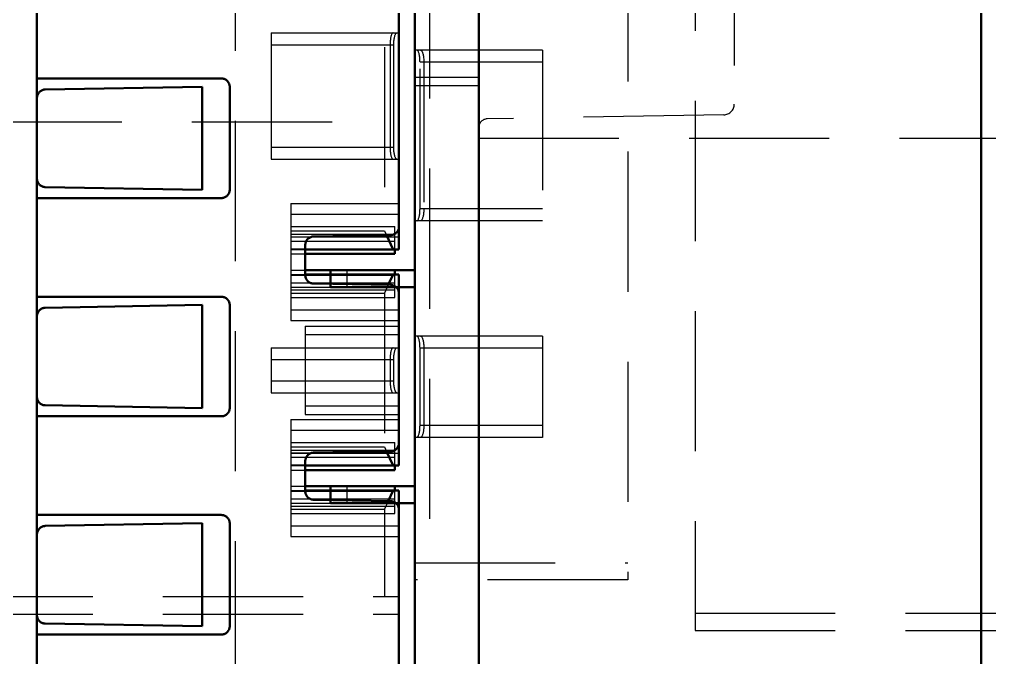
# Model space of a CAD drawing. Extents: x -891 to 6596, y -1 to 298.
# Drawn here: x -320.316 to -316.856, y 167.228 to 169.506 of the extents above; entities that cross this region are included whole.
import ezdxf

# ---------------------------------------------------------------- set-up
doc = ezdxf.new("R2010")
doc.units = 0
doc.header["$MEASUREMENT"] = 0
doc.linetypes.add('DASHED', pattern=[0.75, 0.5, -0.25])
for name, color, linetype, lineweight in [('AM_0', 7, 'Continuous', 50), ('AM_4', 3, 'Continuous', 25), ('AM_9', 6, 'DASHED', 25)]:
    doc.layers.add(name, color=color, linetype=linetype, lineweight=lineweight)

msp = doc.modelspace()

# ---------------------------------------------------------------- linework, layer by layer
at = {"layer": 'AM_0'}
for p, q in [((-318.9055, 184.0331), (-318.9055, 164.4442)), ((-320.2534, 164.9585), (-320.2534, 180.0839)), ((-318.6778, 165.1458), (-318.6778, 180.0251)), ((-316.886, 165.1427), (-316.886, 180.0251)), ((-318.9624, 173.2235), (-318.9624, 168.6848)), ((-319.5959, 169.295), (-320.2534, 169.295)), ((-319.6644, 169.2655), (-320.2232, 169.2557)), ((-319.6644, 168.8976), (-319.6644, 169.2655)), ((-319.5655, 168.8985), (-319.5655, 169.2646)), ((-320.2531, 169.2253), (-320.2531, 168.9378)), ((-320.2232, 168.9074), (-319.6644, 168.8976)), ((-320.2534, 168.8681), (-319.5959, 168.8681)), ((-318.9922, 168.7357), (-319.2666, 168.7309)), ((-319.0066, 168.7355), (-318.9831, 168.6848)), ((-319.2964, 168.7006), (-319.2964, 168.5932)), ((-319.2964, 168.6848), (-318.9624, 168.6848)), ((-318.9772, 168.6689), (-318.9772, 168.6848)), ((-319.2964, 168.6689), (-318.9772, 168.6689)), ((-319.2964, 168.6112), (-318.9772, 168.6112)), ((-319.2062, 168.6109), (-318.9055, 168.6109)), ((-319.2062, 168.6109), (-319.2062, 168.5502)), ((-318.9772, 168.5953), (-318.9772, 168.6112)), ((-318.9624, 168.5953), (-319.2964, 168.5953)), ((-318.9831, 168.5953), (-319.0003, 168.5582)), ((-318.9624, 168.5953), (-318.9624, 167.9135)), ((-319.2666, 168.5628), (-318.9922, 168.5581)), ((-319.2062, 168.5502), (-318.9055, 168.5502)), ((-319.5959, 168.516), (-320.2534, 168.516)), ((-319.6644, 168.4865), (-320.2232, 168.4767)), ((-319.6644, 168.1187), (-319.6644, 168.4865)), ((-319.5655, 168.1195), (-319.5655, 168.4856)), ((-320.2531, 168.4464), (-320.2531, 168.1588)), ((-320.2232, 168.1284), (-319.6644, 168.1187)), ((-320.2534, 168.0892), (-319.5959, 168.0892)), ((-318.9922, 167.9643), (-319.2666, 167.9595)), ((-319.0066, 167.9641), (-318.9831, 167.9135)), ((-319.2964, 167.9292), (-319.2964, 167.8218)), ((-319.2964, 167.9135), (-318.9624, 167.9135)), ((-318.9772, 167.8975), (-318.9772, 167.9135)), ((-319.2964, 167.8975), (-318.9772, 167.8975)), ((-319.2964, 167.8398), (-318.9772, 167.8398)), ((-318.9624, 167.8239), (-319.2964, 167.8239)), ((-319.2062, 167.8395), (-318.9055, 167.8395)), ((-319.2062, 167.8395), (-319.2062, 167.7788)), ((-318.9831, 167.8239), (-319.0003, 167.7868)), ((-318.9772, 167.8239), (-318.9772, 167.8398)), ((-318.9624, 167.8239), (-318.9624, 164.5486)), ((-319.2666, 167.7915), (-318.9922, 167.7867)), ((-319.2062, 167.7788), (-318.9055, 167.7788)), ((-319.5959, 167.737), (-320.2534, 167.737)), ((-319.6644, 167.7075), (-320.2232, 167.6978)), ((-319.6644, 167.3397), (-319.6644, 167.7075)), ((-319.5655, 167.3406), (-319.5655, 167.7067)), ((-320.2531, 167.6674), (-320.2531, 167.3798)), ((-320.2232, 167.3494), (-319.6644, 167.3397)), ((-320.2534, 167.3102), (-319.5959, 167.3102))]:
    msp.add_line(p, q, dxfattribs=at)
for points in [[(-319.5655, 169.2646), (-319.5656, 169.2672), (-319.566, 169.2699), (-319.5665, 169.2725), (-319.5673, 169.275), (-319.5683, 169.2774), (-319.5696, 169.2798), (-319.571, 169.282), (-319.5726, 169.2841), (-319.5744, 169.2861), (-319.5763, 169.2879), (-319.5785, 169.2895), (-319.5807, 169.2909), (-319.583, 169.2921), (-319.5855, 169.2931), (-319.588, 169.2939), (-319.5906, 169.2945), (-319.5932, 169.2948), (-319.5959, 169.295)], [(-320.2232, 169.2557), (-320.2259, 169.2555), (-320.2285, 169.2551), (-320.2311, 169.2545), (-320.2336, 169.2537), (-320.236, 169.2526), (-320.2383, 169.2514), (-320.2405, 169.2499), (-320.2426, 169.2483), (-320.2445, 169.2464), (-320.2463, 169.2444), (-320.2479, 169.2423), (-320.2493, 169.2401), (-320.2504, 169.2377), (-320.2514, 169.2352), (-320.2522, 169.2327), (-320.2527, 169.2301), (-320.253, 169.2275), (-320.2531, 169.2253)], [(-320.2531, 168.9378), (-320.2529, 168.9351), (-320.2526, 168.9325), (-320.252, 168.9299), (-320.2512, 168.9274), (-320.2502, 168.9249), (-320.249, 168.9226), (-320.2476, 168.9203), (-320.246, 168.9182), (-320.2442, 168.9163), (-320.2422, 168.9145), (-320.2401, 168.9129), (-320.2379, 168.9115), (-320.2355, 168.9102), (-320.2331, 168.9092), (-320.2305, 168.9084), (-320.228, 168.9078), (-320.2253, 168.9075), (-320.2232, 168.9074)], [(-319.5959, 168.8681), (-319.5932, 168.8682), (-319.5906, 168.8686), (-319.588, 168.8692), (-319.5855, 168.87), (-319.583, 168.871), (-319.5807, 168.8722), (-319.5785, 168.8736), (-319.5763, 168.8752), (-319.5744, 168.877), (-319.5726, 168.879), (-319.571, 168.8811), (-319.5696, 168.8833), (-319.5683, 168.8857), (-319.5673, 168.8881), (-319.5665, 168.8906), (-319.566, 168.8932), (-319.5656, 168.8958), (-319.5655, 168.8985)], [(-318.9922, 168.7357), (-318.9896, 168.7359), (-318.9869, 168.7363), (-318.9844, 168.7369), (-318.9819, 168.7377), (-318.9794, 168.7388), (-318.9771, 168.74), (-318.9749, 168.7415), (-318.9728, 168.7432), (-318.9709, 168.745), (-318.9691, 168.747), (-318.9676, 168.7491), (-318.9662, 168.7514), (-318.965, 168.7537), (-318.964, 168.7562), (-318.9633, 168.7587), (-318.9627, 168.7613), (-318.9624, 168.764), (-318.9624, 168.7661)], [(-319.2666, 168.7309), (-319.2692, 168.7308), (-319.2719, 168.7304), (-319.2744, 168.7297), (-319.2769, 168.7289), (-319.2794, 168.7279), (-319.2817, 168.7266), (-319.2839, 168.7251), (-319.286, 168.7235), (-319.2879, 168.7217), (-319.2897, 168.7197), (-319.2912, 168.7175), (-319.2926, 168.7153), (-319.2938, 168.7129), (-319.2948, 168.7104), (-319.2955, 168.7079), (-319.2961, 168.7053), (-319.2964, 168.7027), (-319.2964, 168.7006)], [(-319.2964, 168.5932), (-319.2963, 168.5906), (-319.296, 168.5879), (-319.2954, 168.5854), (-319.2946, 168.5828), (-319.2936, 168.5804), (-319.2924, 168.578), (-319.2909, 168.5758), (-319.2893, 168.5737), (-319.2875, 168.5717), (-319.2856, 168.5699), (-319.2835, 168.5683), (-319.2812, 168.5669), (-319.2789, 168.5657), (-319.2764, 168.5647), (-319.2739, 168.5639), (-319.2713, 168.5633), (-319.2687, 168.563), (-319.2666, 168.5628)], [(-318.9624, 168.5277), (-318.9625, 168.5303), (-318.9628, 168.533), (-318.9634, 168.5356), (-318.9642, 168.5381), (-318.9652, 168.5405), (-318.9664, 168.5429), (-318.9679, 168.5451), (-318.9695, 168.5472), (-318.9713, 168.5492), (-318.9732, 168.551), (-318.9753, 168.5526), (-318.9776, 168.554), (-318.9799, 168.5552), (-318.9824, 168.5562), (-318.9849, 168.557), (-318.9875, 168.5576), (-318.9901, 168.5579), (-318.9922, 168.5581)], [(-319.5655, 168.4856), (-319.5656, 168.4883), (-319.566, 168.4909), (-319.5665, 168.4935), (-319.5673, 168.496), (-319.5683, 168.4985), (-319.5696, 168.5008), (-319.571, 168.503), (-319.5726, 168.5051), (-319.5744, 168.5071), (-319.5763, 168.5089), (-319.5785, 168.5105), (-319.5807, 168.5119), (-319.583, 168.5131), (-319.5855, 168.5142), (-319.588, 168.515), (-319.5906, 168.5155), (-319.5932, 168.5159), (-319.5959, 168.516)], [(-320.2232, 168.4767), (-320.2259, 168.4766), (-320.2285, 168.4762), (-320.2311, 168.4756), (-320.2336, 168.4747), (-320.236, 168.4737), (-320.2383, 168.4724), (-320.2405, 168.4709), (-320.2426, 168.4693), (-320.2445, 168.4675), (-320.2463, 168.4655), (-320.2479, 168.4633), (-320.2493, 168.4611), (-320.2504, 168.4587), (-320.2514, 168.4563), (-320.2522, 168.4537), (-320.2527, 168.4511), (-320.253, 168.4485), (-320.2531, 168.4464)], [(-320.2531, 168.1588), (-320.2529, 168.1561), (-320.2526, 168.1535), (-320.252, 168.1509), (-320.2512, 168.1484), (-320.2502, 168.1459), (-320.249, 168.1436), (-320.2476, 168.1414), (-320.246, 168.1393), (-320.2442, 168.1373), (-320.2422, 168.1355), (-320.2401, 168.1339), (-320.2379, 168.1325), (-320.2355, 168.1313), (-320.2331, 168.1302), (-320.2305, 168.1294), (-320.228, 168.1289), (-320.2253, 168.1285), (-320.2232, 168.1284)], [(-319.5959, 168.0892), (-319.5932, 168.0893), (-319.5906, 168.0896), (-319.588, 168.0902), (-319.5855, 168.091), (-319.583, 168.092), (-319.5807, 168.0932), (-319.5785, 168.0946), (-319.5763, 168.0963), (-319.5744, 168.098), (-319.5726, 168.1), (-319.571, 168.1021), (-319.5696, 168.1043), (-319.5683, 168.1067), (-319.5673, 168.1091), (-319.5665, 168.1117), (-319.566, 168.1143), (-319.5656, 168.1169), (-319.5655, 168.1195)], [(-318.9922, 167.9643), (-318.9896, 167.9645), (-318.9869, 167.9649), (-318.9844, 167.9655), (-318.9819, 167.9663), (-318.9794, 167.9674), (-318.9771, 167.9687), (-318.9749, 167.9701), (-318.9728, 167.9718), (-318.9709, 167.9736), (-318.9691, 167.9756), (-318.9676, 167.9777), (-318.9662, 167.98), (-318.965, 167.9823), (-318.964, 167.9848), (-318.9633, 167.9874), (-318.9627, 167.9899), (-318.9624, 167.9926), (-318.9624, 167.9947)], [(-319.2666, 167.9595), (-319.2692, 167.9594), (-319.2719, 167.959), (-319.2744, 167.9584), (-319.2769, 167.9575), (-319.2794, 167.9565), (-319.2817, 167.9552), (-319.2839, 167.9537), (-319.286, 167.9521), (-319.2879, 167.9503), (-319.2897, 167.9483), (-319.2912, 167.9462), (-319.2926, 167.9439), (-319.2938, 167.9415), (-319.2948, 167.9391), (-319.2955, 167.9365), (-319.2961, 167.9339), (-319.2964, 167.9313), (-319.2964, 167.9292)], [(-319.2964, 167.8218), (-319.2963, 167.8192), (-319.296, 167.8166), (-319.2954, 167.814), (-319.2946, 167.8114), (-319.2936, 167.809), (-319.2924, 167.8067), (-319.2909, 167.8044), (-319.2893, 167.8023), (-319.2875, 167.8004), (-319.2856, 167.7986), (-319.2835, 167.797), (-319.2812, 167.7955), (-319.2789, 167.7943), (-319.2764, 167.7933), (-319.2739, 167.7925), (-319.2713, 167.7919), (-319.2687, 167.7916), (-319.2666, 167.7915)], [(-318.9624, 167.7563), (-318.9625, 167.759), (-318.9628, 167.7616), (-318.9634, 167.7642), (-318.9642, 167.7667), (-318.9652, 167.7692), (-318.9664, 167.7715), (-318.9679, 167.7737), (-318.9695, 167.7758), (-318.9713, 167.7778), (-318.9732, 167.7796), (-318.9753, 167.7812), (-318.9776, 167.7826), (-318.9799, 167.7838), (-318.9824, 167.7849), (-318.9849, 167.7857), (-318.9875, 167.7862), (-318.9901, 167.7866), (-318.9922, 167.7867)], [(-319.5655, 167.7067), (-319.5656, 167.7093), (-319.566, 167.7119), (-319.5665, 167.7145), (-319.5673, 167.717), (-319.5683, 167.7195), (-319.5696, 167.7218), (-319.571, 167.7241), (-319.5726, 167.7262), (-319.5744, 167.7281), (-319.5763, 167.7299), (-319.5785, 167.7315), (-319.5807, 167.733), (-319.583, 167.7342), (-319.5855, 167.7352), (-319.588, 167.736), (-319.5906, 167.7366), (-319.5932, 167.7369), (-319.5959, 167.737)], [(-320.2232, 167.6978), (-320.2259, 167.6976), (-320.2285, 167.6972), (-320.2311, 167.6966), (-320.2336, 167.6957), (-320.236, 167.6947), (-320.2383, 167.6934), (-320.2405, 167.692), (-320.2426, 167.6903), (-320.2445, 167.6885), (-320.2463, 167.6865), (-320.2479, 167.6844), (-320.2493, 167.6821), (-320.2504, 167.6797), (-320.2514, 167.6773), (-320.2522, 167.6747), (-320.2527, 167.6721), (-320.253, 167.6695), (-320.2531, 167.6674)], [(-320.2531, 167.3798), (-320.2529, 167.3772), (-320.2526, 167.3745), (-320.252, 167.372), (-320.2512, 167.3694), (-320.2502, 167.367), (-320.249, 167.3646), (-320.2476, 167.3624), (-320.246, 167.3603), (-320.2442, 167.3583), (-320.2422, 167.3565), (-320.2401, 167.3549), (-320.2379, 167.3535), (-320.2355, 167.3523), (-320.2331, 167.3513), (-320.2305, 167.3505), (-320.228, 167.3499), (-320.2253, 167.3496), (-320.2232, 167.3494)], [(-319.5959, 167.3102), (-319.5932, 167.3103), (-319.5906, 167.3106), (-319.588, 167.3112), (-319.5855, 167.312), (-319.583, 167.313), (-319.5807, 167.3143), (-319.5785, 167.3157), (-319.5763, 167.3173), (-319.5744, 167.3191), (-319.5726, 167.321), (-319.571, 167.3231), (-319.5696, 167.3254), (-319.5683, 167.3277), (-319.5673, 167.3302), (-319.5665, 167.3327), (-319.566, 167.3353), (-319.5656, 167.3379), (-319.5655, 167.3406)]]:
    msp.add_lwpolyline(points, dxfattribs=at)
at = {"layer": 'AM_4'}
for p, q in [((-319.1485, 168.6109), (-319.1485, 168.5502)), ((-319.1485, 167.8395), (-319.1485, 167.7788))]:
    msp.add_line(p, q, dxfattribs=at)
at = {"layer": 'AM_9'}
for p, q in [((-319.5459, 178.8934), (-319.5459, 165.3908)), ((-317.9064, 174.4646), (-317.9064, 167.3248)), ((-318.1463, 174.2839), (-318.1463, 167.5055)), ((-318.8539, 174.2231), (-318.8539, 167.5662)), ((-319.014, 173.1569), (-319.014, 168.7515)), ((-317.7667, 169.8408), (-317.7667, 169.2032)), ((-319.4179, 169.4577), (-319.4179, 169.0068)), ((-319.4179, 169.4577), (-318.9624, 169.4577)), ((-319.4179, 169.4152), (-318.9807, 169.4152)), ((-318.9941, 169.4152), (-318.9941, 169.0493)), ((-318.9807, 169.0493), (-318.9807, 169.4152)), ((-318.45, 169.3959), (-318.9055, 169.3959)), ((-318.45, 169.3959), (-318.45, 168.787)), ((-318.45, 169.3534), (-318.8872, 169.3534)), ((-318.8872, 168.8296), (-318.8872, 169.3534)), ((-318.8738, 169.3534), (-318.8738, 168.8296)), ((-318.6778, 169.2988), (-318.9055, 169.2988)), ((-318.6778, 169.2684), (-318.9055, 169.2684)), ((-317.804, 169.1652), (-318.6479, 169.1505)), ((-324.201, 169.1404), (-318.9624, 169.1404)), ((-318.6778, 169.0816), (-315.5649, 169.0816)), ((-319.4179, 169.0493), (-318.9807, 169.0493)), ((-319.4179, 169.0068), (-318.9624, 169.0068)), ((-319.3481, 168.8488), (-319.3481, 168.4313)), ((-319.3481, 168.8488), (-318.9624, 168.8488)), ((-318.45, 168.8296), (-318.8872, 168.8296)), ((-319.3481, 168.8109), (-318.9624, 168.8109)), ((-318.45, 168.787), (-318.9055, 168.787)), ((-319.3481, 168.7668), (-318.9772, 168.7668)), ((-319.3481, 168.7515), (-319.014, 168.7515)), ((-319.014, 168.7515), (-319.0066, 168.7355)), ((-318.9772, 168.6848), (-318.9772, 168.7668)), ((-319.3481, 168.7398), (-318.9772, 168.7398)), ((-319.3481, 168.7296), (-318.9772, 168.7296)), ((-319.3481, 168.7296), (-318.9624, 168.7296)), ((-319.3481, 168.7142), (-318.9772, 168.7142)), ((-319.3481, 168.6872), (-318.9772, 168.6872)), ((-319.3481, 168.6848), (-319.2964, 168.6848)), ((-319.3481, 168.6689), (-319.2964, 168.6689)), ((-319.3481, 168.6112), (-319.2964, 168.6112)), ((-319.3481, 168.5953), (-319.2964, 168.5953)), ((-319.3481, 168.5929), (-318.9772, 168.5929)), ((-318.9772, 168.5133), (-318.9772, 168.5953)), ((-319.3481, 168.5659), (-318.9772, 168.5659)), ((-319.3481, 168.5505), (-318.9772, 168.5505)), ((-319.3481, 168.5505), (-318.9624, 168.5505)), ((-319.3481, 168.5403), (-318.9772, 168.5403)), ((-319.0003, 168.5582), (-319.014, 168.5286)), ((-319.3481, 168.5286), (-319.014, 168.5286)), ((-319.3481, 168.5133), (-318.9772, 168.5133)), ((-319.014, 168.5286), (-319.014, 167.9801)), ((-319.3481, 168.4692), (-318.9624, 168.4692)), ((-319.3481, 168.4313), (-318.9624, 168.4313)), ((-319.2964, 168.4115), (-318.9624, 168.4115)), ((-319.2964, 168.4115), (-319.2964, 168.0957)), ((-319.2964, 168.3812), (-318.9624, 168.3812)), ((-318.45, 168.3755), (-318.9055, 168.3755)), ((-318.45, 168.3755), (-318.45, 168.0141)), ((-319.4179, 168.3341), (-319.4179, 168.1731)), ((-319.4179, 168.3341), (-318.9624, 168.3341)), ((-318.45, 168.333), (-318.8872, 168.333)), ((-318.8872, 168.0567), (-318.8872, 168.333)), ((-318.8738, 168.333), (-318.8738, 168.0567)), ((-319.4179, 168.2916), (-318.9807, 168.2916)), ((-318.9941, 168.2916), (-318.9941, 168.2156)), ((-318.9807, 168.2156), (-318.9807, 168.2916)), ((-319.4179, 168.2156), (-318.9807, 168.2156)), ((-319.4179, 168.1731), (-318.9624, 168.1731)), ((-319.2964, 168.1261), (-318.9624, 168.1261)), ((-319.2964, 168.0957), (-318.9624, 168.0957)), ((-319.3481, 168.0775), (-318.9624, 168.0775)), ((-319.3481, 168.0775), (-319.3481, 167.6599)), ((-318.45, 168.0567), (-318.8872, 168.0567)), ((-319.3481, 168.0395), (-318.9624, 168.0395)), ((-319.3481, 167.9955), (-318.9772, 167.9955)), ((-318.9772, 167.9135), (-318.9772, 167.9955)), ((-318.45, 168.0141), (-318.9055, 168.0141)), ((-319.3481, 167.9801), (-319.014, 167.9801)), ((-319.3481, 167.9684), (-318.9772, 167.9684)), ((-319.3481, 167.9583), (-318.9772, 167.9583)), ((-319.3481, 167.9582), (-318.9624, 167.9582)), ((-319.014, 167.9801), (-319.0066, 167.9641)), ((-319.3481, 167.9429), (-318.9772, 167.9429)), ((-319.3481, 167.9158), (-318.9772, 167.9158)), ((-319.3481, 167.9135), (-319.2964, 167.9135)), ((-319.3481, 167.8975), (-319.2964, 167.8975)), ((-319.3481, 167.8398), (-319.2964, 167.8398)), ((-319.3481, 167.8239), (-319.2964, 167.8239)), ((-319.3481, 167.8215), (-318.9772, 167.8215)), ((-318.9772, 167.7419), (-318.9772, 167.8239)), ((-319.3481, 167.7945), (-318.9772, 167.7945)), ((-319.3481, 167.7792), (-318.9624, 167.7792)), ((-319.3481, 167.7791), (-318.9772, 167.7791)), ((-319.0003, 167.7868), (-319.014, 167.7573)), ((-319.3481, 167.7689), (-318.9772, 167.7689)), ((-319.3481, 167.7573), (-319.014, 167.7573)), ((-319.3481, 167.7419), (-318.9772, 167.7419)), ((-319.014, 167.7573), (-319.014, 167.4458)), ((-319.3481, 167.6978), (-318.9624, 167.6978)), ((-319.3481, 167.6599), (-318.9624, 167.6599)), ((-318.9055, 167.5662), (-318.1463, 167.5662)), ((-318.1463, 167.5055), (-318.9055, 167.5055)), ((-321.3038, 167.4458), (-318.9624, 167.4458)), ((-321.3038, 167.3835), (-318.9624, 167.3835)), ((-317.9064, 167.387), (-315.5649, 167.387)), ((-317.9064, 167.3248), (-315.5649, 167.3248))]:
    msp.add_line(p, q, dxfattribs=at)
for points in [[(-318.9827, 169.4577), (-318.9837, 169.4576), (-318.9847, 169.4571), (-318.9856, 169.4563), (-318.9866, 169.4552), (-318.9875, 169.4538), (-318.9884, 169.452), (-318.9892, 169.4501), (-318.99, 169.4478), (-318.9907, 169.4453), (-318.9914, 169.4426), (-318.992, 169.4396), (-318.9926, 169.4365), (-318.993, 169.4332), (-318.9934, 169.4298), (-318.9937, 169.4262), (-318.9939, 169.4226), (-318.994, 169.4189), (-318.9941, 169.4152)], [(-318.9807, 169.4152), (-318.9806, 169.4189), (-318.9805, 169.4226), (-318.9803, 169.4262), (-318.98, 169.4298), (-318.9796, 169.4332), (-318.9791, 169.4365), (-318.9786, 169.4396), (-318.978, 169.4426), (-318.9773, 169.4453), (-318.9766, 169.4478), (-318.9758, 169.4501), (-318.975, 169.452), (-318.9741, 169.4538), (-318.9732, 169.4552), (-318.9722, 169.4563), (-318.9713, 169.4571), (-318.9703, 169.4576), (-318.9693, 169.4577)], [(-318.8872, 169.3534), (-318.8873, 169.3571), (-318.8874, 169.3608), (-318.8876, 169.3644), (-318.8879, 169.368), (-318.8883, 169.3714), (-318.8888, 169.3747), (-318.8893, 169.3778), (-318.8899, 169.3808), (-318.8906, 169.3835), (-318.8913, 169.386), (-318.8921, 169.3883), (-318.8929, 169.3902), (-318.8938, 169.392), (-318.8947, 169.3934), (-318.8957, 169.3945), (-318.8966, 169.3953), (-318.8976, 169.3958), (-318.8986, 169.3959)], [(-318.8852, 169.3959), (-318.8842, 169.3958), (-318.8832, 169.3953), (-318.8822, 169.3945), (-318.8813, 169.3934), (-318.8804, 169.392), (-318.8795, 169.3902), (-318.8787, 169.3883), (-318.8779, 169.386), (-318.8771, 169.3835), (-318.8765, 169.3808), (-318.8759, 169.3778), (-318.8753, 169.3747), (-318.8749, 169.3714), (-318.8745, 169.368), (-318.8742, 169.3644), (-318.874, 169.3608), (-318.8739, 169.3571), (-318.8738, 169.3534)], [(-318.9941, 169.0493), (-318.994, 169.0456), (-318.9939, 169.0419), (-318.9937, 169.0383), (-318.9934, 169.0347), (-318.993, 169.0313), (-318.9926, 169.028), (-318.992, 169.0249), (-318.9914, 169.0219), (-318.9907, 169.0192), (-318.99, 169.0167), (-318.9892, 169.0144), (-318.9884, 169.0125), (-318.9875, 169.0107), (-318.9866, 169.0093), (-318.9856, 169.0082), (-318.9847, 169.0074), (-318.9837, 169.0069), (-318.9827, 169.0068)], [(-318.9693, 169.0068), (-318.9703, 169.0069), (-318.9713, 169.0074), (-318.9722, 169.0082), (-318.9732, 169.0093), (-318.9741, 169.0107), (-318.975, 169.0125), (-318.9758, 169.0144), (-318.9766, 169.0167), (-318.9773, 169.0192), (-318.978, 169.0219), (-318.9786, 169.0249), (-318.9791, 169.028), (-318.9796, 169.0313), (-318.98, 169.0347), (-318.9803, 169.0383), (-318.9805, 169.0419), (-318.9806, 169.0456), (-318.9807, 169.0493)], [(-318.8986, 168.787), (-318.8976, 168.7872), (-318.8966, 168.7877), (-318.8957, 168.7885), (-318.8947, 168.7896), (-318.8938, 168.791), (-318.8929, 168.7927), (-318.8921, 168.7947), (-318.8913, 168.797), (-318.8906, 168.7995), (-318.8899, 168.8022), (-318.8893, 168.8052), (-318.8888, 168.8083), (-318.8883, 168.8116), (-318.8879, 168.815), (-318.8876, 168.8186), (-318.8874, 168.8222), (-318.8873, 168.8258), (-318.8872, 168.8296)], [(-318.8738, 168.8296), (-318.8739, 168.8258), (-318.874, 168.8222), (-318.8742, 168.8186), (-318.8745, 168.815), (-318.8749, 168.8116), (-318.8753, 168.8083), (-318.8759, 168.8052), (-318.8765, 168.8022), (-318.8771, 168.7995), (-318.8779, 168.797), (-318.8787, 168.7947), (-318.8795, 168.7927), (-318.8804, 168.791), (-318.8813, 168.7896), (-318.8822, 168.7885), (-318.8832, 168.7877), (-318.8842, 168.7872), (-318.8852, 168.787)], [(-318.8872, 168.333), (-318.8873, 168.3367), (-318.8874, 168.3404), (-318.8876, 168.344), (-318.8879, 168.3476), (-318.8883, 168.351), (-318.8888, 168.3543), (-318.8893, 168.3574), (-318.8899, 168.3603), (-318.8906, 168.3631), (-318.8913, 168.3656), (-318.8921, 168.3678), (-318.8929, 168.3698), (-318.8938, 168.3716), (-318.8947, 168.373), (-318.8957, 168.3741), (-318.8966, 168.3749), (-318.8976, 168.3754), (-318.8986, 168.3755)], [(-318.8852, 168.3755), (-318.8842, 168.3754), (-318.8832, 168.3749), (-318.8822, 168.3741), (-318.8813, 168.373), (-318.8804, 168.3716), (-318.8795, 168.3698), (-318.8787, 168.3678), (-318.8779, 168.3656), (-318.8771, 168.3631), (-318.8765, 168.3603), (-318.8759, 168.3574), (-318.8753, 168.3543), (-318.8749, 168.351), (-318.8745, 168.3476), (-318.8742, 168.344), (-318.874, 168.3404), (-318.8739, 168.3367), (-318.8738, 168.333)], [(-318.9827, 168.3341), (-318.9837, 168.3339), (-318.9847, 168.3334), (-318.9856, 168.3326), (-318.9866, 168.3315), (-318.9875, 168.3301), (-318.9884, 168.3284), (-318.9892, 168.3264), (-318.99, 168.3241), (-318.9907, 168.3216), (-318.9914, 168.3189), (-318.992, 168.316), (-318.9926, 168.3128), (-318.993, 168.3095), (-318.9934, 168.3061), (-318.9937, 168.3026), (-318.9939, 168.2989), (-318.994, 168.2953), (-318.9941, 168.2916)], [(-318.9807, 168.2916), (-318.9806, 168.2953), (-318.9805, 168.2989), (-318.9803, 168.3026), (-318.98, 168.3061), (-318.9796, 168.3095), (-318.9791, 168.3128), (-318.9786, 168.316), (-318.978, 168.3189), (-318.9773, 168.3216), (-318.9766, 168.3241), (-318.9758, 168.3264), (-318.975, 168.3284), (-318.9741, 168.3301), (-318.9732, 168.3315), (-318.9722, 168.3326), (-318.9713, 168.3334), (-318.9703, 168.3339), (-318.9693, 168.3341)], [(-318.9941, 168.2156), (-318.994, 168.2119), (-318.9939, 168.2083), (-318.9937, 168.2046), (-318.9934, 168.2011), (-318.993, 168.1977), (-318.9926, 168.1944), (-318.992, 168.1913), (-318.9914, 168.1883), (-318.9907, 168.1856), (-318.99, 168.1831), (-318.9892, 168.1808), (-318.9884, 168.1788), (-318.9875, 168.1771), (-318.9866, 168.1757), (-318.9856, 168.1746), (-318.9847, 168.1738), (-318.9837, 168.1733), (-318.9827, 168.1731)], [(-318.9693, 168.1731), (-318.9703, 168.1733), (-318.9713, 168.1738), (-318.9722, 168.1746), (-318.9732, 168.1757), (-318.9741, 168.1771), (-318.975, 168.1788), (-318.9758, 168.1808), (-318.9766, 168.1831), (-318.9773, 168.1856), (-318.978, 168.1883), (-318.9786, 168.1913), (-318.9791, 168.1944), (-318.9796, 168.1977), (-318.98, 168.2011), (-318.9803, 168.2046), (-318.9805, 168.2083), (-318.9806, 168.2119), (-318.9807, 168.2156)], [(-318.8986, 168.0141), (-318.8976, 168.0143), (-318.8966, 168.0148), (-318.8957, 168.0156), (-318.8947, 168.0167), (-318.8938, 168.0181), (-318.8929, 168.0198), (-318.8921, 168.0218), (-318.8913, 168.0241), (-318.8906, 168.0266), (-318.8899, 168.0293), (-318.8893, 168.0323), (-318.8888, 168.0354), (-318.8883, 168.0387), (-318.8879, 168.0421), (-318.8876, 168.0457), (-318.8874, 168.0493), (-318.8873, 168.053), (-318.8872, 168.0567)], [(-318.8738, 168.0567), (-318.8739, 168.053), (-318.874, 168.0493), (-318.8742, 168.0457), (-318.8745, 168.0421), (-318.8749, 168.0387), (-318.8753, 168.0354), (-318.8759, 168.0323), (-318.8765, 168.0293), (-318.8771, 168.0266), (-318.8779, 168.0241), (-318.8787, 168.0218), (-318.8795, 168.0198), (-318.8804, 168.0181), (-318.8813, 168.0167), (-318.8822, 168.0156), (-318.8832, 168.0148), (-318.8842, 168.0143), (-318.8852, 168.0141)]]:
    msp.add_lwpolyline(points, dxfattribs=at)
for centre, radius, start, end in [((-317.8046, 169.2032), 0.038, 271, 0), ((-318.6474, 169.1201), 0.0304, 91, 180)]:
    msp.add_arc(centre, radius, start, end, dxfattribs=at)

doc.saveas('drawing.dxf')
